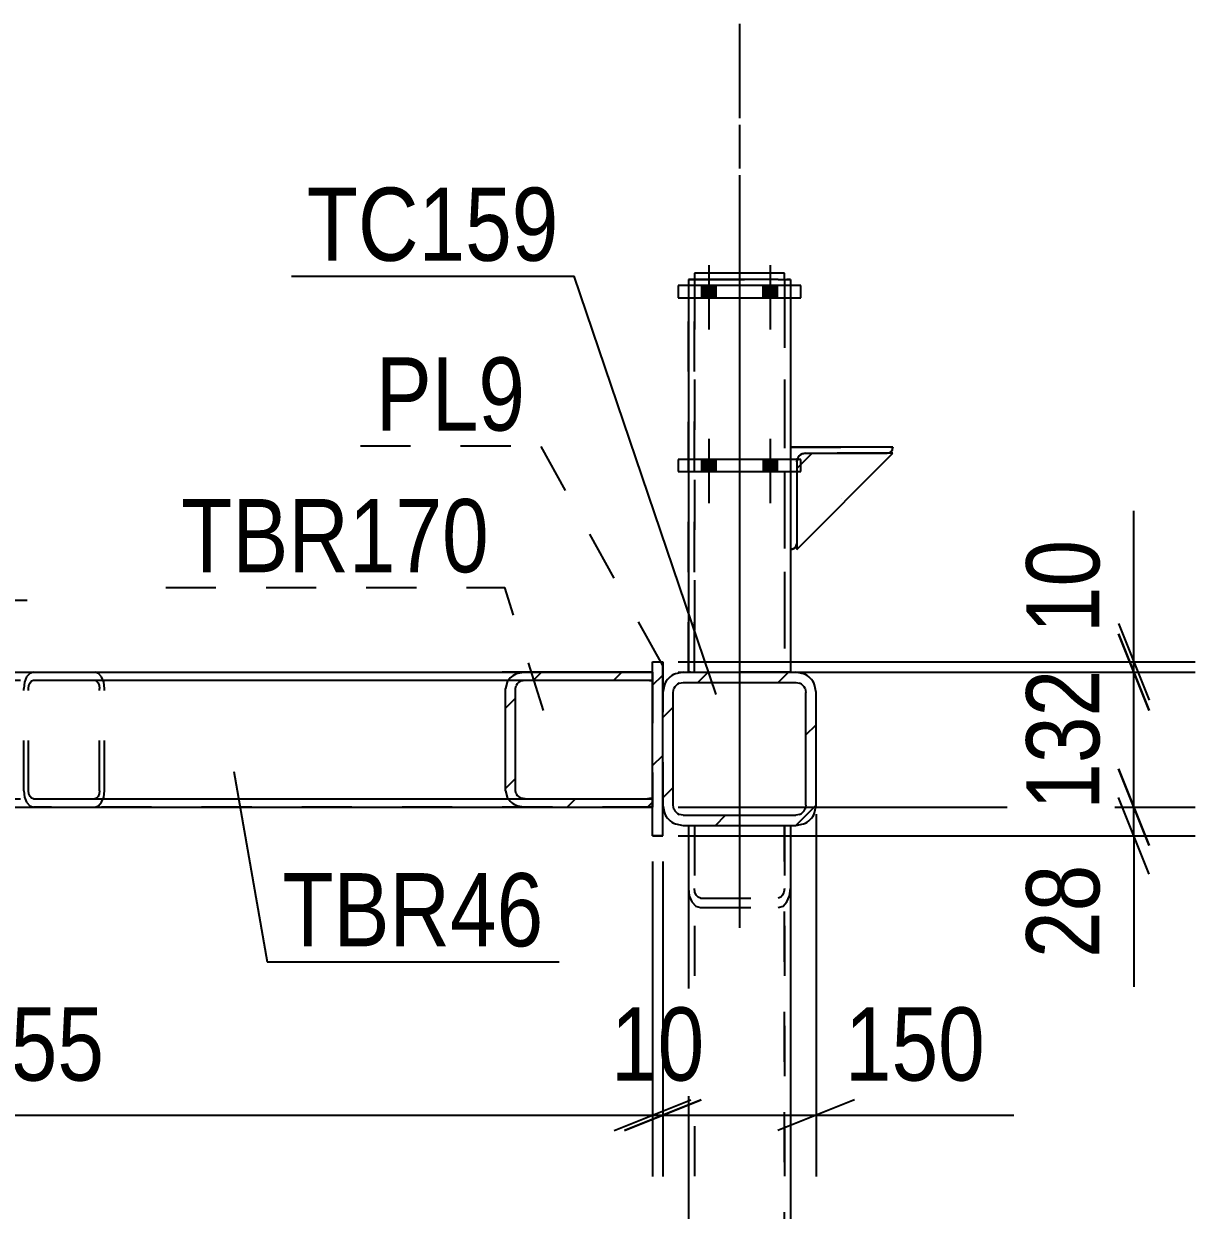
# Model space of a CAD drawing. Header units: millimetres. Extents: x -815 to 374, y -743 to 98.
# Drawn here: x 184.55 to 230.38, y -142.46 to -96.05 of the extents above; entities that cross this region are included whole.
import ezdxf

# ---------------------------------------------------------------- set-up
doc = ezdxf.new("R2010")
doc.units = ezdxf.units.MM
doc.linetypes.add('DXK_LINE_DOT2', pattern=[3.9198, 1.9599, -1.9599])
doc.linetypes.add('DXK_LINE_DOT3', pattern=[5.9187, 2.979, -0.9799, 0.9799, -0.9799])
doc.styles.add('Arial Narrow', font='ARIALN.TTF', dxfattribs={"height": 0.2})

# ---------------------------------------------------------------- blocks, each defined once
blk = doc.blocks.new('Part-232933173-11055 - 10968')
at = {"color": 7, "linetype": 'DXK_LINE_DOT2'}
for p, q in [((184.787, -121.456), (184.663, -121.595)), ((184.934, -121.407), (184.787, -121.456)), ((184.934, -121.407), (187.328, -121.407)), ((184.934, -121.407), (209.151, -121.407)), ((187.328, -121.407), (208.958, -121.407)), ((187.474, -121.456), (187.328, -121.407)), ((187.599, -121.595), (187.474, -121.456)), ((209.151, -121.407), (209.151, -126.687)), ((184.58, -121.802), (184.551, -122.047)), ((184.551, -126.047), (184.551, -122.047)), ((184.663, -121.595), (184.58, -121.802)), ((184.742, -122.047), (184.757, -121.925)), ((184.742, -126.047), (184.742, -122.047)), ((184.757, -121.925), (184.798, -121.821)), ((184.798, -121.821), (184.861, -121.752)), ((184.861, -121.752), (184.934, -121.727)), ((184.934, -121.727), (187.328, -121.727)), ((184.934, -121.727), (209.151, -121.727)), ((187.328, -121.727), (209.151, -121.727)), ((187.328, -121.727), (187.401, -121.752)), ((187.401, -121.752), (187.463, -121.821)), ((187.463, -121.821), (187.505, -121.925)), ((187.505, -121.925), (187.519, -122.047)), ((187.519, -126.047), (187.519, -122.047)), ((187.682, -121.802), (187.599, -121.595)), ((187.711, -122.047), (187.682, -121.802)), ((187.711, -126.047), (187.711, -122.047)), ((184.551, -126.047), (184.58, -126.292)), ((184.757, -126.17), (184.742, -126.047)), ((184.798, -126.273), (184.757, -126.17)), ((187.505, -126.17), (187.463, -126.273)), ((187.519, -126.047), (187.505, -126.17)), ((187.682, -126.292), (187.711, -126.047)), ((184.58, -126.292), (184.663, -126.5)), ((184.663, -126.5), (184.787, -126.638)), ((184.787, -126.638), (184.934, -126.687)), ((184.861, -126.343), (184.798, -126.273)), ((184.934, -126.367), (184.861, -126.343)), ((184.934, -126.367), (187.328, -126.367)), ((184.934, -126.367), (209.151, -126.367)), ((184.934, -126.687), (187.328, -126.687)), ((209.151, -126.687), (184.934, -126.687)), ((187.401, -126.343), (187.328, -126.367)), ((187.328, -126.367), (209.151, -126.367)), ((187.328, -126.687), (187.474, -126.638)), ((187.328, -126.687), (208.957, -126.687)), ((187.463, -126.273), (187.401, -126.343)), ((187.474, -126.638), (187.599, -126.5)), ((187.599, -126.5), (187.682, -126.292))]:
    blk.add_line(p, q, dxfattribs=at)
at = {"color": 2, "linetype": 'Continuous'}
for p, q in [((208.958, -121.407), (209.151, -121.407)), ((208.957, -126.687), (209.151, -126.687))]:
    blk.add_line(p, q, dxfattribs=at)
blk = doc.blocks.new('Part-232933173-11081 - 10968')
at = {"linetype": 'Continuous'}
h = blk.add_hatch(dxfattribs=at)
h.set_pattern_fill('', scale=0.7, style=0, pattern_type=0)
h.set_pattern_definition([(45, (214.7507, -127.4075), (-1.57154, 1.57154), [])])
h.paths.add_polyline_path([(210.351, -127.407), (214.751, -127.407), (215.057, -127.347), (215.316, -127.173), (215.49, -126.914), (215.551, -126.607), (215.551, -122.207), (215.49, -121.901), (215.316, -121.642), (215.057, -121.468), (214.751, -121.407), (210.351, -121.407), (210.045, -121.468), (209.785, -121.642), (209.612, -121.901), (209.551, -122.207), (209.551, -126.607), (209.612, -126.914), (209.785, -127.173), (210.045, -127.347)])
h.paths.add_polyline_path([(210.068, -126.89), (209.981, -126.761), (209.951, -126.607), (209.951, -122.207), (209.981, -122.054), (210.068, -121.925), (210.198, -121.838), (210.351, -121.807), (214.751, -121.807), (214.904, -121.838), (215.034, -121.925), (215.12, -122.054), (215.151, -122.207), (215.151, -126.607), (215.12, -126.761), (215.034, -126.89), (214.904, -126.977), (214.751, -127.007), (210.351, -127.007), (210.198, -126.977)])
at = {"color": 2, "linetype": 'Continuous'}
for p, q in [((210.351, -121.407), (210.045, -121.468)), ((210.351, -121.407), (210.351, -121.407)), ((210.351, -121.407), (214.751, -121.407)), ((214.751, -121.407), (214.751, -121.407)), ((215.057, -121.468), (214.751, -121.407)), ((209.612, -121.901), (209.551, -122.207)), ((209.951, -122.207), (209.981, -122.054)), ((210.198, -121.838), (210.351, -121.807)), ((210.351, -121.807), (210.351, -121.807)), ((210.351, -121.807), (214.751, -121.807)), ((214.751, -121.807), (214.751, -121.807)), ((214.751, -121.807), (214.904, -121.838)), ((215.12, -122.054), (215.151, -122.207)), ((215.551, -122.207), (215.49, -121.901)), ((209.551, -122.207), (209.551, -122.207)), ((209.551, -126.607), (209.551, -122.207)), ((209.951, -122.207), (209.951, -122.207)), ((209.951, -126.607), (209.951, -122.207)), ((215.151, -122.207), (215.151, -122.207)), ((215.151, -126.607), (215.151, -122.207)), ((215.551, -122.207), (215.551, -122.207)), ((215.551, -126.607), (215.551, -122.207)), ((209.551, -126.607), (209.551, -126.607)), ((209.551, -126.607), (209.612, -126.914)), ((209.951, -126.607), (209.951, -126.607)), ((209.981, -126.761), (209.951, -126.607)), ((215.151, -126.607), (215.12, -126.761)), ((215.151, -126.607), (215.151, -126.607)), ((215.49, -126.914), (215.551, -126.607)), ((215.551, -126.607), (215.551, -126.607)), ((210.351, -127.007), (210.198, -126.977)), ((210.351, -127.007), (210.351, -127.007)), ((210.351, -127.007), (214.751, -127.007)), ((214.904, -126.977), (214.751, -127.007)), ((214.751, -127.007), (214.751, -127.007)), ((210.045, -127.347), (210.351, -127.407)), ((210.351, -127.407), (210.351, -127.407)), ((210.351, -127.407), (214.751, -127.407)), ((214.751, -127.407), (215.057, -127.347)), ((214.751, -127.407), (214.751, -127.407))]:
    blk.add_line(p, q, dxfattribs=at)
for centre, radius, start, end in [((210.351, -122.207), 0.8, 112.5, 157.5), ((214.751, -122.207), 0.8, 22.5, 67.5), ((210.351, -122.207), 0.4, 112.5, 157.5), ((214.751, -122.207), 0.4, 22.5, 67.5), ((210.351, -126.607), 0.8, 202.5, 247.5), ((210.351, -126.607), 0.4, 202.5, 247.5), ((214.751, -126.607), 0.4, 292.5, 337.5), ((214.751, -126.607), 0.8, 292.5, 337.5)]:
    blk.add_arc(centre, radius, start, end, dxfattribs=at)
blk = doc.blocks.new('Part-232933173-11091 - 10968')
at = {"color": 7, "linetype": 'DXK_LINE_DOT2'}
for p, q in [((210.551, -127.407), (214.311, -127.407)), ((210.551, -127.407), (210.551, -167.298)), ((210.791, -127.407), (210.791, -167.298)), ((214.311, -127.407), (214.311, -167.298)), ((214.311, -127.407), (214.551, -127.407)), ((214.551, -127.407), (214.551, -167.298)), ((210.551, -129.874), (210.587, -130.157)), ((210.809, -130.015), (210.791, -129.874)), ((214.311, -129.874), (214.292, -130.015)), ((214.514, -130.157), (214.551, -129.874)), ((210.587, -130.157), (210.691, -130.396)), ((210.691, -130.396), (210.847, -130.557)), ((210.861, -130.135), (210.809, -130.015)), ((210.939, -130.215), (210.861, -130.135)), ((211.031, -130.243), (210.939, -130.215)), ((211.031, -130.243), (214.071, -130.243)), ((214.163, -130.215), (214.071, -130.243)), ((214.24, -130.135), (214.163, -130.215)), ((214.292, -130.015), (214.24, -130.135)), ((214.254, -130.557), (214.41, -130.396)), ((214.41, -130.396), (214.514, -130.157)), ((210.847, -130.557), (211.031, -130.613)), ((211.031, -130.613), (214.071, -130.613)), ((214.071, -130.613), (214.254, -130.557))]:
    blk.add_line(p, q, dxfattribs=at)
blk = doc.blocks.new('Part-232933173-11105 - 10968')
at = {"color": 2, "linetype": 'Continuous'}
for p, q in [((210.551, -127.407), (210.551, -148.082)), ((214.551, -127.407), (214.551, -148.082))]:
    blk.add_line(p, q, dxfattribs=at)
at = {"color": 7, "linetype": 'DXK_LINE_DOT2'}
for p, q in [((210.551, -127.407), (214.551, -127.407)), ((210.791, -127.407), (210.791, -246.407)), ((214.311, -246.407), (214.311, -127.407))]:
    blk.add_line(p, q, dxfattribs=at)
blk = doc.blocks.new('Bolt-232933173-47166 - 10968')
at = {"linetype": 'Continuous'}
for points in [[(211.072, -113.565), (211.632, -113.565), (211.632, -113.085), (211.072, -113.085)], [(211.072, -113.565), (211.632, -113.565), (211.632, -113.085), (211.072, -113.085)], [(213.472, -113.565), (214.032, -113.565), (214.032, -113.085), (213.472, -113.085)], [(213.472, -113.565), (214.032, -113.565), (214.032, -113.085), (213.472, -113.085)]]:
    blk.add_hatch(color=1, dxfattribs=at).paths.add_polyline_path(points)
at = {"color": 1, "linetype": 'Continuous'}
for p, q in [((211.352, -112.285), (211.352, -114.805)), ((211.352, -112.285), (211.352, -114.805)), ((213.752, -112.285), (213.752, -114.805)), ((213.752, -112.285), (213.752, -114.805)), ((211.072, -113.085), (211.072, -113.565)), ((211.072, -113.085), (211.072, -113.565)), ((211.632, -113.085), (211.632, -113.565)), ((211.632, -113.085), (211.632, -113.565)), ((213.472, -113.085), (213.472, -113.565)), ((213.472, -113.085), (213.472, -113.565)), ((214.032, -113.085), (214.032, -113.565)), ((214.032, -113.085), (214.032, -113.565))]:
    blk.add_line(p, q, dxfattribs=at)
blk = doc.blocks.new('Part-232933173-47133 - 10968')
at = {"color": 2, "linetype": 'Continuous'}
for p, q in [((214.792, -116.605), (218.552, -112.845)), ((215.392, -112.845), (214.952, -113.285)), ((218.552, -112.845), (218.332, -112.845)), ((214.792, -116.385), (214.792, -116.605))]:
    blk.add_line(p, q, dxfattribs=at)
at = {"color": 7, "linetype": 'DXK_LINE_DOT2'}
for p, q in [((218.332, -112.845), (215.392, -112.845)), ((214.952, -113.285), (214.792, -113.445)), ((214.792, -113.445), (214.792, -116.385))]:
    blk.add_line(p, q, dxfattribs=at)
blk = doc.blocks.new('Part-232933173-11152 - 10968')
at = {"linetype": 'Continuous'}
h = blk.add_hatch(dxfattribs=at)
h.set_pattern_fill('', scale=0.7, style=0, pattern_type=0)
h.set_pattern_definition([(45, (208.9576, -126.6872), (-1.57154, 1.57154), [])])
h.paths.add_polyline_path([(204.17, -126.687), (208.958, -126.687), (209.151, -126.655), (209.151, -126.317), (209.104, -126.343), (208.958, -126.367), (204.17, -126.367), (204.023, -126.343), (203.899, -126.273), (203.816, -126.17), (203.787, -126.047), (203.787, -122.047), (203.816, -121.925), (203.899, -121.821), (204.023, -121.752), (204.17, -121.727), (208.958, -121.727), (209.104, -121.752), (209.151, -121.777), (209.151, -121.439), (208.958, -121.407), (204.17, -121.407), (203.877, -121.456), (203.628, -121.595), (203.462, -121.802), (203.404, -122.047), (203.404, -126.047), (203.462, -126.292), (203.628, -126.5), (203.877, -126.638)])
at = {"color": 2, "linetype": 'Continuous'}
for p, q in [((158.952, -121.407), (160.144, -121.407)), ((184.168, -121.407), (204.17, -121.407)), ((204.17, -121.407), (203.877, -121.456)), ((208.958, -121.407), (204.17, -121.407)), ((209.151, -121.439), (208.958, -121.407)), ((209.151, -121.777), (209.151, -121.439)), ((203.462, -121.802), (203.404, -122.047)), ((203.404, -126.047), (203.404, -122.047)), ((203.787, -122.047), (203.816, -121.925)), ((203.787, -126.047), (203.787, -122.047)), ((204.023, -121.752), (204.17, -121.727)), ((204.17, -121.727), (208.958, -121.727)), ((208.958, -121.727), (209.104, -121.752)), ((209.104, -121.752), (209.151, -121.777)), ((203.404, -126.047), (203.462, -126.292)), ((203.816, -126.17), (203.787, -126.047)), ((158.952, -126.687), (160.145, -126.687)), ((184.168, -126.687), (204.17, -126.687)), ((203.877, -126.638), (204.17, -126.687)), ((204.17, -126.367), (204.023, -126.343)), ((204.17, -126.367), (208.958, -126.367)), ((204.17, -126.687), (208.958, -126.687)), ((209.104, -126.343), (208.958, -126.367)), ((208.958, -126.687), (209.151, -126.655)), ((209.151, -126.317), (209.104, -126.343)), ((209.151, -126.655), (209.151, -126.317))]:
    blk.add_line(p, q, dxfattribs=at)
at = {"color": 7, "linetype": 'DXK_LINE_DOT2'}
for p, q in [((158.952, -121.407), (158.952, -126.687)), ((158.952, -121.407), (208.958, -121.407)), ((160.144, -121.407), (184.168, -121.407)), ((209.151, -121.439), (209.151, -126.655)), ((158.952, -121.727), (208.958, -121.727)), ((158.952, -121.727), (204.17, -121.727)), ((158.952, -126.367), (208.958, -126.367)), ((158.952, -126.367), (204.17, -126.367)), ((158.952, -126.687), (208.958, -126.687)), ((160.145, -126.687), (184.168, -126.687))]:
    blk.add_line(p, q, dxfattribs=at)
at = {"color": 2, "linetype": 'Continuous'}
for centre, radius, start, end in [((204.094, -122.138), 0.716, 107.7012, 152.0537), ((204.132, -122.092), 0.358, 107.7012, 152.0537), ((204.132, -126.002), 0.358, 207.9463, 252.2988), ((204.094, -125.957), 0.716, 207.9463, 252.2988)]:
    blk.add_arc(centre, radius, start, end, dxfattribs=at)
blk = doc.blocks.new('Part-232933173-11221 - 10968')
at = {"linetype": 'Continuous'}
h = blk.add_hatch(dxfattribs=at)
h.set_pattern_fill('', scale=0.7, style=0, pattern_type=0)
h.set_pattern_definition([(45, (209.5507, -127.8077), (-1.57154, 1.57154), [])])
h.paths.add_polyline_path([(209.151, -127.808), (209.551, -127.808), (209.551, -121.008), (209.151, -121.008)])
at = {"color": 7, "linetype": 'DXK_LINE_DOT2'}
for p, q in [((209.151, -121.008), (209.551, -121.008)), ((209.151, -127.808), (209.151, -121.008)), ((209.551, -121.008), (209.551, -127.808)), ((209.551, -127.808), (209.151, -127.808))]:
    blk.add_line(p, q, dxfattribs=at)
at = {"color": 2, "linetype": 'Continuous'}
for p, q in [((209.151, -121.008), (209.551, -121.008)), ((209.151, -127.808), (209.151, -121.008)), ((209.551, -127.808), (209.551, -121.008)), ((209.151, -127.808), (209.551, -127.808))]:
    blk.add_line(p, q, dxfattribs=at)
blk = doc.blocks.new('Part-232933173-11158 - 10968')
at = {"color": 7, "linetype": 'DXK_LINE_DOT2'}
for p, q in [((209.151, -121.407), (202.259, -121.407)), ((207.047, -121.407), (209.151, -121.407)), ((209.151, -121.407), (209.151, -126.687)), ((202.259, -121.727), (209.151, -121.727)), ((207.047, -121.727), (209.151, -121.727)), ((202.259, -126.367), (209.151, -126.367)), ((202.259, -126.687), (209.151, -126.687)), ((207.047, -126.367), (209.151, -126.367)), ((207.047, -126.687), (209.151, -126.687))]:
    blk.add_line(p, q, dxfattribs=at)
blk = doc.blocks.new('Part-232933173-11226 - 10968')
at = {"color": 7, "linetype": 'DXK_LINE_DOT2'}
for p, q in [((209.151, -121.008), (209.551, -121.008)), ((209.151, -127.808), (209.151, -121.008)), ((209.151, -121.008), (209.551, -121.008)), ((209.551, -121.008), (209.551, -127.808)), ((209.551, -127.808), (209.151, -127.808)), ((209.551, -127.808), (209.151, -127.808))]:
    blk.add_line(p, q, dxfattribs=at)
blk = doc.blocks.new('Part-232933173-47108 - 10968')
at = {"color": 2, "linetype": 'Continuous'}
for p, q in [((214.952, -113.085), (210.152, -113.085)), ((210.152, -113.085), (210.152, -113.565)), ((214.952, -113.565), (214.952, -113.085)), ((210.152, -113.565), (214.952, -113.565))]:
    blk.add_line(p, q, dxfattribs=at)
blk = doc.blocks.new('Part-232933173-47070 - 10968')
at = {"color": 7, "linetype": 'DXK_LINE_DOT3'}
blk.add_line((212.551, -96.767), (212.551, -131.41), dxfattribs=at)
at = {"color": 2, "linetype": 'Continuous'}
for p, q in [((210.551, -106.767), (210.551, -113.085)), ((214.551, -106.767), (214.551, -113.085)), ((210.551, -113.565), (210.551, -121.407))]:
    blk.add_line(p, q, dxfattribs=at)
at = {"color": 7, "linetype": 'DXK_LINE_DOT2'}
for p, q in [((210.551, -106.767), (214.551, -106.767)), ((210.791, -121.41), (210.791, -106.767)), ((214.311, -106.767), (214.311, -121.41)), ((210.551, -113.085), (210.551, -113.565)), ((214.551, -113.085), (214.551, -121.41)), ((210.551, -121.407), (210.551, -121.41)), ((214.551, -121.41), (210.551, -121.41))]:
    blk.add_line(p, q, dxfattribs=at)
blk = doc.blocks.new('Part-232933173-47071 - 10968')
at = {"color": 2, "linetype": 'Continuous'}
for p, q in [((214.951, -106.287), (210.151, -106.287)), ((210.151, -106.287), (210.151, -106.767)), ((214.951, -106.767), (214.951, -106.287)), ((210.151, -106.767), (214.951, -106.767))]:
    blk.add_line(p, q, dxfattribs=at)
blk = doc.blocks.new('Part-232933173-47074 - 10968')
at = {"color": 7, "linetype": 'DXK_LINE_DOT3'}
blk.add_line((212.551, -96.047), (212.551, -131.41), dxfattribs=at)
at = {"color": 2, "linetype": 'Continuous'}
for p, q in [((210.551, -106.047), (210.551, -106.287)), ((214.071, -106.047), (210.551, -106.047)), ((214.071, -106.047), (214.551, -106.047)), ((214.551, -106.047), (214.551, -106.287))]:
    blk.add_line(p, q, dxfattribs=at)
at = {"color": 7, "linetype": 'DXK_LINE_DOT2'}
for p, q in [((210.791, -106.047), (210.791, -121.41)), ((214.311, -106.047), (214.311, -121.41)), ((214.514, -106.047), (214.41, -106.047)), ((214.551, -106.047), (214.514, -106.047)), ((210.551, -106.287), (210.551, -121.41)), ((214.551, -106.287), (214.551, -121.41)), ((214.551, -121.41), (210.551, -121.41))]:
    blk.add_line(p, q, dxfattribs=at)
blk = doc.blocks.new('Part-232933173-47107 - 10968')
at = {"color": 7, "linetype": 'DXK_LINE_DOT3'}
blk.add_line((212.552, -103.565), (212.552, -131.411), dxfattribs=at)
at = {"color": 2, "linetype": 'Continuous'}
for p, q in [((210.552, -113.565), (210.552, -121.407)), ((214.552, -113.565), (214.552, -121.407))]:
    blk.add_line(p, q, dxfattribs=at)
at = {"color": 7, "linetype": 'DXK_LINE_DOT2'}
for p, q in [((210.552, -113.565), (214.552, -113.565)), ((210.792, -121.411), (210.792, -113.565)), ((214.312, -113.565), (214.312, -121.411)), ((210.552, -121.407), (210.552, -121.411)), ((214.552, -121.411), (210.552, -121.411)), ((214.552, -121.407), (214.552, -121.411))]:
    blk.add_line(p, q, dxfattribs=at)
blk = doc.blocks.new('Part-232933173-47109 - 10968')
at = {"color": 7, "linetype": 'DXK_LINE_DOT3'}
blk.add_line((212.552, -96.047), (212.552, -131.411), dxfattribs=at)
at = {"color": 7, "linetype": 'DXK_LINE_DOT2'}
for p, q in [((210.552, -121.411), (210.552, -106.047)), ((210.552, -106.047), (214.551, -106.047)), ((210.792, -106.047), (210.792, -121.411)), ((214.312, -106.047), (214.312, -121.411)), ((214.515, -106.047), (214.552, -106.047)), ((214.552, -106.287), (214.552, -106.767)), ((214.552, -112.605), (214.552, -121.411)), ((214.552, -121.411), (210.552, -121.411))]:
    blk.add_line(p, q, dxfattribs=at)
at = {"color": 2, "linetype": 'Continuous'}
for p, q in [((214.551, -106.047), (214.552, -106.047)), ((214.552, -106.047), (214.552, -106.287)), ((214.552, -106.767), (214.552, -112.605))]:
    blk.add_line(p, q, dxfattribs=at)
blk = doc.blocks.new('Part-232933173-47131 - 10968')
at = {"color": 2, "linetype": 'Continuous'}
for p, q in [((214.311, -105.807), (210.791, -105.807)), ((210.791, -105.807), (210.791, -106.047)), ((214.311, -106.047), (214.311, -105.807))]:
    blk.add_line(p, q, dxfattribs=at)
at = {"color": 7, "linetype": 'DXK_LINE_DOT2'}
blk.add_line((210.791, -106.047), (214.311, -106.047), dxfattribs=at)
blk = doc.blocks.new('Part-232933173-47132 - 10968')
at = {"color": 2, "linetype": 'Continuous'}
for p, q in [((214.552, -112.605), (214.552, -113.085)), ((218.552, -112.605), (214.552, -112.605)), ((218.487, -112.781), (218.535, -112.709)), ((218.535, -112.709), (218.552, -112.625)), ((218.552, -112.625), (218.552, -112.605)), ((218.552, -112.605), (218.552, -112.605)), ((218.552, -112.625), (218.552, -112.625)), ((214.812, -113.085), (214.818, -113.055)), ((215.002, -112.871), (215.132, -112.845)), ((215.132, -112.845), (218.332, -112.845)), ((215.132, -112.845), (215.132, -112.845)), ((218.332, -112.845), (218.416, -112.828)), ((218.332, -112.845), (218.332, -112.845)), ((218.416, -112.828), (218.487, -112.781)), ((214.792, -113.565), (214.792, -116.385)), ((214.727, -116.541), (214.775, -116.469)), ((214.775, -116.469), (214.792, -116.385)), ((214.552, -116.605), (214.572, -116.605)), ((214.572, -116.605), (214.656, -116.588)), ((214.572, -116.605), (214.572, -116.605)), ((214.656, -116.588), (214.727, -116.541))]:
    blk.add_line(p, q, dxfattribs=at)
at = {"color": 7, "linetype": 'DXK_LINE_DOT2'}
for p, q in [((214.552, -112.605), (218.552, -112.605)), ((218.535, -112.709), (218.487, -112.781)), ((218.535, -112.709), (218.535, -112.709)), ((218.552, -112.605), (218.552, -112.625)), ((214.552, -113.085), (214.552, -116.605)), ((214.818, -113.055), (214.792, -113.185)), ((214.792, -113.185), (214.812, -113.085)), ((214.792, -113.185), (214.792, -113.565)), ((215.132, -112.845), (215.002, -112.871)), ((218.332, -112.845), (215.132, -112.845)), ((218.416, -112.828), (218.332, -112.845)), ((218.487, -112.781), (218.416, -112.828)), ((214.775, -116.469), (214.727, -116.541)), ((214.775, -116.469), (214.775, -116.469)), ((214.792, -116.385), (214.792, -116.385)), ((214.572, -116.605), (214.552, -116.605)), ((214.656, -116.588), (214.572, -116.605)), ((214.727, -116.541), (214.656, -116.588))]:
    blk.add_line(p, q, dxfattribs=at)
at = {"color": 7, "linetype": 'DXK_LINE_DOT3'}
blk.add_line((216.552, -114.605), (216.552, -114.605), dxfattribs=at)
at = {"color": 2, "linetype": 'Continuous'}
blk.add_arc((215.132, -113.185), 0.34, 112.5, 157.5, dxfattribs=at)
at = {"color": 7, "linetype": 'DXK_LINE_DOT2'}
blk.add_arc((215.132, -113.185), 0.34, 112.5, 157.5, dxfattribs=at)
blk = doc.blocks.new('Bolt-232933173-47149 - 10968')
at = {"linetype": 'Continuous'}
for points in [[(211.071, -106.767), (211.631, -106.767), (211.631, -106.287), (211.071, -106.287)], [(211.071, -106.767), (211.631, -106.767), (211.631, -106.287), (211.071, -106.287)], [(213.471, -106.767), (214.031, -106.767), (214.031, -106.287), (213.471, -106.287)], [(213.471, -106.767), (214.031, -106.767), (214.031, -106.287), (213.471, -106.287)]]:
    blk.add_hatch(color=1, dxfattribs=at).paths.add_polyline_path(points)
at = {"color": 1, "linetype": 'Continuous'}
for p, q in [((211.351, -105.487), (211.351, -108.007)), ((211.351, -105.487), (211.351, -108.007)), ((213.751, -105.487), (213.751, -108.007)), ((213.751, -105.487), (213.751, -108.007)), ((211.071, -106.287), (211.071, -106.767)), ((211.071, -106.287), (211.071, -106.767)), ((211.631, -106.287), (211.631, -106.767)), ((211.631, -106.287), (211.631, -106.767)), ((213.471, -106.287), (213.471, -106.767)), ((213.471, -106.287), (213.471, -106.767)), ((214.031, -106.287), (214.031, -106.767)), ((214.031, -106.287), (214.031, -106.767))]:
    blk.add_line(p, q, dxfattribs=at)
blk = doc.blocks.new('StraightDimension-232933173-11303 - 10968')
at = {"color": 7, "linetype": 'Continuous'}
for p, q in [((209.151, -128.808), (209.151, -141.134)), ((209.551, -128.808), (209.551, -141.134)), ((207.651, -139.334), (210.651, -138.134)), ((211.051, -138.134), (208.051, -139.334)), ((209.151, -138.734), (209.551, -138.734))]:
    blk.add_line(p, q, dxfattribs=at)
at = {"color": 0}
blk.add_wipeout([(211.779, -137.984), (211.779, -133.784), (206.923, -133.784), (206.923, -137.984)], dxfattribs=at)
at = {"color": 3, "style": 'Arial Narrow'}
blk.add_text('10', height=2.8633, dxfattribs=at).set_placement((207.523, -137.384))
blk = doc.blocks.new('StraightDimension-232933173-11287 - 10968')
at = {"color": 7, "linetype": 'Continuous'}
for p, q in [((158.952, -128.088), (158.952, -141.134)), ((209.151, -128.808), (209.151, -141.134)), ((160.452, -138.134), (157.452, -139.334)), ((207.651, -139.334), (210.651, -138.134)), ((158.952, -138.734), (209.151, -138.734))]:
    blk.add_line(p, q, dxfattribs=at)
at = {"color": 0}
blk.add_wipeout([(188.307, -137.984), (188.307, -133.784), (179.795, -133.784), (179.795, -137.984)], dxfattribs=at)
at = {"color": 3, "style": 'Arial Narrow'}
blk.add_text('1255', height=2.8633, dxfattribs=at).set_placement((180.395, -137.384))
blk = doc.blocks.new('StraightDimension-232933173-11319 - 10968')
at = {"color": 7, "linetype": 'Continuous'}
for p, q in [((215.551, -126.963), (215.551, -141.134)), ((209.551, -128.808), (209.551, -141.134)), ((208.051, -139.334), (211.051, -138.134)), ((217.051, -138.134), (214.051, -139.334)), ((209.551, -138.734), (215.551, -138.734)), ((215.551, -138.734), (223.285, -138.734)), ((215.551, -138.734), (223.285, -138.734))]:
    blk.add_line(p, q, dxfattribs=at)
at = {"color": 0}
blk.add_wipeout([(222.76, -137.984), (222.76, -133.784), (216.076, -133.784), (216.076, -137.984)], dxfattribs=at)
at = {"color": 3, "style": 'Arial Narrow'}
blk.add_text('150', height=2.8633, dxfattribs=at).set_placement((216.676, -137.384))
blk = doc.blocks.new('StraightDimension-232933173-11421 - 10968')
at = {"color": 7, "linetype": 'Continuous'}
for p, q in [((227.382, -125.187), (228.582, -128.187)), ((210.151, -126.687), (230.382, -126.687)), ((228.582, -129.308), (227.382, -126.308)), ((227.982, -127.808), (227.982, -126.687)), ((210.151, -127.808), (230.382, -127.808)), ((227.982, -127.808), (227.982, -133.714)), ((227.982, -127.808), (227.982, -133.714))]:
    blk.add_line(p, q, dxfattribs=at)
at = {"color": 0}
blk.add_wipeout([(227.232, -128.333), (223.032, -128.333), (223.032, -133.189), (227.232, -133.189)], dxfattribs=at)
at = {"color": 3, "style": 'Arial Narrow'}
blk.add_text('28', height=2.8633, rotation=90.0002, dxfattribs=at).set_placement((226.632, -132.589))
blk = doc.blocks.new('StraightDimension-232933173-11438 - 10968')
at = {"color": 7, "linetype": 'Continuous'}
for p, q in [((227.382, -119.908), (228.582, -122.908)), ((210.151, -121.408), (230.382, -121.408)), ((227.982, -126.687), (227.982, -121.408)), ((228.582, -128.187), (227.382, -125.187)), ((210.151, -126.687), (230.382, -126.687))]:
    blk.add_line(p, q, dxfattribs=at)
at = {"color": 0}
blk.add_wipeout([(227.232, -120.705), (223.032, -120.705), (223.032, -127.39), (227.232, -127.39)], dxfattribs=at)
at = {"color": 3, "style": 'Arial Narrow'}
blk.add_text('132', height=2.8633, rotation=90.0002, dxfattribs=at).set_placement((226.632, -126.79))
blk = doc.blocks.new('StraightDimension-232933173-11453 - 10968')
at = {"color": 7, "linetype": 'Continuous'}
for p, q in [((227.982, -121.008), (227.982, -115.102)), ((227.982, -121.008), (227.982, -115.102)), ((227.382, -119.508), (228.582, -122.508)), ((228.582, -122.908), (227.382, -119.908)), ((210.151, -121.008), (230.382, -121.008)), ((227.982, -121.408), (227.982, -121.008)), ((210.151, -121.408), (230.382, -121.408))]:
    blk.add_line(p, q, dxfattribs=at)
at = {"color": 0}
blk.add_wipeout([(227.232, -115.627), (223.032, -115.627), (223.032, -120.483), (227.232, -120.483)], dxfattribs=at)
at = {"color": 3, "style": 'Arial Narrow'}
blk.add_text('10', height=2.8633, rotation=90.0002, dxfattribs=at).set_placement((226.632, -119.883))
blk = doc.blocks.new('Mark-232933173-11051 - 10968')
at = {"color": 30, "linetype": 'DXK_LINE_DOT2'}
for p in [(190.111, -118.101), (204.888, -122.911)]:
    blk.add_line(p, (203.366, -118.101), dxfattribs=at)
at = {"color": 0}
blk.add_wipeout([(202.766, -117.501), (202.766, -114.501), (190.711, -114.501), (190.711, -117.501)], dxfattribs=at)
blk.add_wipeout([(202.766, -117.501), (202.766, -114.501), (190.711, -114.501), (190.711, -117.501)], dxfattribs=at)
at = {"color": 3, "style": 'Arial Narrow'}
blk.add_text('TBR170', height=2.8633, dxfattribs=at).set_placement((190.711, -117.501))
blk = doc.blocks.new('Mark-232933173-11077 - 10968')
at = {"color": 30, "linetype": 'Continuous'}
for p in [(195.024, -105.919), (211.639, -122.283)]:
    blk.add_line(p, (206.088, -105.919), dxfattribs=at)
at = {"color": 0}
blk.add_wipeout([(205.488, -105.319), (205.488, -102.319), (195.624, -102.319), (195.624, -105.319)], dxfattribs=at)
blk.add_wipeout([(205.488, -105.319), (205.488, -102.319), (195.624, -102.319), (195.624, -105.319)], dxfattribs=at)
at = {"color": 3, "style": 'Arial Narrow'}
blk.add_text('TC159', height=2.8633, dxfattribs=at).set_placement((195.624, -105.319))
blk = doc.blocks.new('Mark-232933173-11148 - 10968')
at = {"color": 30, "linetype": 'Continuous'}
for p, q in [((192.773, -125.295), (194.068, -132.733)), ((194.068, -132.733), (205.496, -132.733))]:
    blk.add_line(p, q, dxfattribs=at)
at = {"color": 0}
blk.add_wipeout([(204.896, -132.133), (204.896, -129.133), (194.668, -129.133), (194.668, -132.133)], dxfattribs=at)
blk.add_wipeout([(204.896, -132.133), (204.896, -129.133), (194.668, -129.133), (194.668, -132.133)], dxfattribs=at)
at = {"color": 3, "style": 'Arial Narrow'}
blk.add_text('TBR46', height=2.8633, dxfattribs=at).set_placement((194.668, -132.133))
blk = doc.blocks.new('Mark-232933173-11153 - 10968')
at = {"color": 30, "linetype": 'Continuous'}
for p, q in [((170.739, -122.978), (173.256, -118.591)), ((173.256, -118.591), (184.683, -118.591))]:
    blk.add_line(p, q, dxfattribs=at)
at = {"color": 0}
blk.add_wipeout([(184.083, -117.991), (184.083, -114.991), (173.856, -114.991), (173.856, -117.991)], dxfattribs=at)
blk.add_wipeout([(184.083, -117.991), (184.083, -114.991), (173.856, -114.991), (173.856, -117.991)], dxfattribs=at)
at = {"color": 3, "style": 'Arial Narrow'}
blk.add_text('TBR47', height=2.8633, dxfattribs=at).set_placement((173.856, -117.991))
blk = doc.blocks.new('Mark-232933173-11222 - 10968')
at = {"color": 30, "linetype": 'DXK_LINE_DOT2'}
for p in [(197.724, -112.561), (209.551, -121.152)]:
    blk.add_line(p, (204.772, -112.561), dxfattribs=at)
at = {"color": 0}
blk.add_wipeout([(204.172, -111.961), (204.172, -108.961), (198.324, -108.961), (198.324, -111.961)], dxfattribs=at)
blk.add_wipeout([(204.172, -111.961), (204.172, -108.961), (198.324, -108.961), (198.324, -111.961)], dxfattribs=at)
at = {"color": 3, "style": 'Arial Narrow'}
blk.add_text('PL9', height=2.8633, dxfattribs=at).set_placement((198.324, -111.961))

msp = doc.modelspace()

# ---------------------------------------------------------------- block references
for name in ['Part-232933173-47074 - 10968', 'Part-232933173-47109 - 10968', 'Part-232933173-47070 - 10968', 'Part-232933173-47107 - 10968', 'Part-232933173-47131 - 10968', 'Bolt-232933173-47149 - 10968', 'Part-232933173-47071 - 10968', 'Bolt-232933173-47166 - 10968', 'Part-232933173-47132 - 10968', 'Part-232933173-47108 - 10968', 'Part-232933173-47133 - 10968', 'Part-232933173-11221 - 10968', 'Part-232933173-11226 - 10968', 'Part-232933173-11152 - 10968', 'Part-232933173-11055 - 10968', 'Part-232933173-11158 - 10968', 'Part-232933173-11081 - 10968', 'Part-232933173-11091 - 10968', 'Part-232933173-11105 - 10968']:
    msp.add_blockref(name, (0, 0))

# ---------------------------------------------------------------- next in the draw order: block references
for name in ['Mark-232933173-11051 - 10968', 'Mark-232933173-11153 - 10968', 'StraightDimension-232933173-11303 - 10968']:
    msp.add_blockref(name, (0, 0))

# ---------------------------------------------------------------- next in the draw order: block references
msp.add_blockref('StraightDimension-232933173-11287 - 10968', (0, 0))

# ---------------------------------------------------------------- next in the draw order: block references
for name in ['Mark-232933173-11148 - 10968', 'StraightDimension-232933173-11319 - 10968']:
    msp.add_blockref(name, (0, 0))

# ---------------------------------------------------------------- next in the draw order: block references
msp.add_blockref('StraightDimension-232933173-11421 - 10968', (0, 0))

# ---------------------------------------------------------------- next in the draw order: block references
msp.add_blockref('StraightDimension-232933173-11438 - 10968', (0, 0))

# ---------------------------------------------------------------- next in the draw order: block references
msp.add_blockref('StraightDimension-232933173-11453 - 10968', (0, 0))

# ---------------------------------------------------------------- next in the draw order: block references
msp.add_blockref('Mark-232933173-11077 - 10968', (0, 0))

# ---------------------------------------------------------------- next in the draw order: block references
msp.add_blockref('Mark-232933173-11222 - 10968', (0, 0))

doc.saveas('drawing.dxf')
